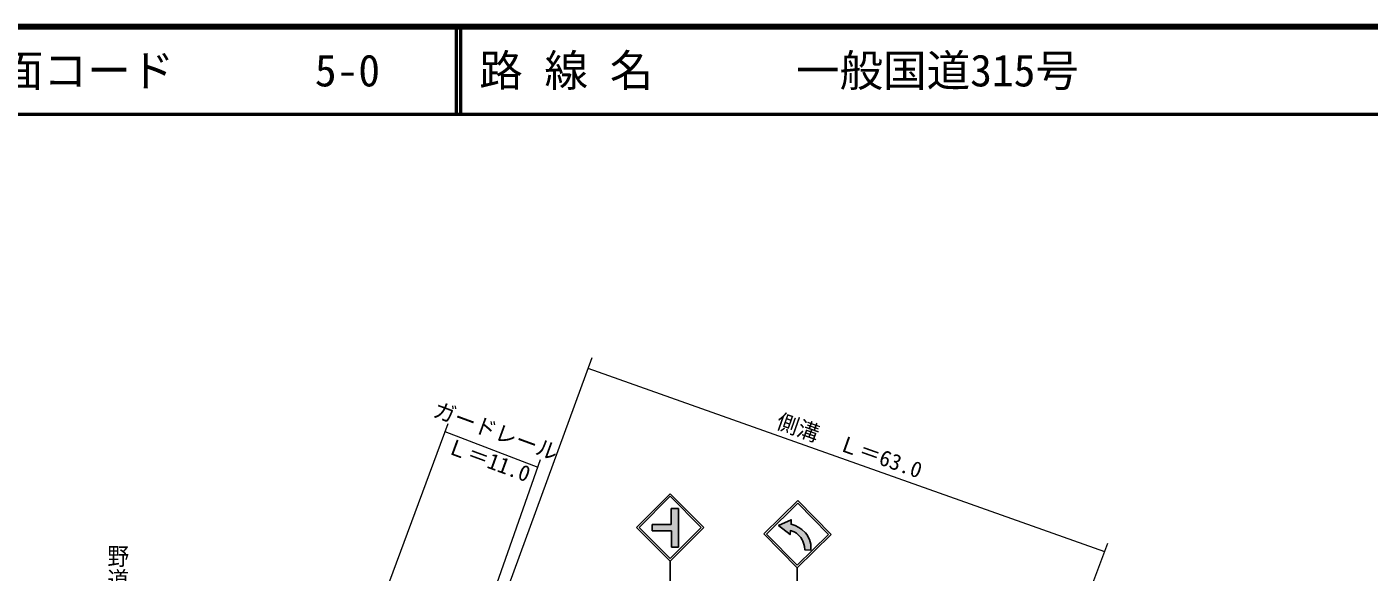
# Model space of a CAD drawing. Units: millimetres, scale not verified. Extents: x 40000 to 680000, y 20000 to 380000.
# Drawn here: x 128466 to 282522, y 317450 to 380000 of the extents above; entities that cross this region are included whole.
import ezdxf
from ezdxf.enums import TextEntityAlignment as Align

# ---------------------------------------------------------------- set-up
doc = ezdxf.new("R2010")
doc.units = ezdxf.units.MM
doc.header["$LTSCALE"] = 1000
for name, color, linetype, lineweight in [('M-BGD', 7, 'Continuous', 25), ('M-STR-HTXT', 7, 'Continuous', 13), ('M-STR-STRC', 7, 'Continuous', 25), ('M-TTL', 2, 'Continuous', 140), ('M-TTL-LINE', 7, 'Continuous', 50)]:
    doc.layers.add(name, color=color, linetype=linetype, lineweight=lineweight)
doc.layers.add('M-TTL-TXT', color=7, linetype='Continuous')
doc.styles.add('@ＭＳ ゴシック', font='')
doc.styles.add('ＭＳ ゴシック', font='')
doc.styles.get('@ＭＳ ゴシック').set_extended_font_data('@MS Gothic')
doc.styles.get('ＭＳ ゴシック').set_extended_font_data('MS Gothic')

msp = doc.modelspace()

# ---------------------------------------------------------------- hatches: boundary and pattern name
at = {"layer": 'M-STR-STRC'}
for points in [[(202410, 324749), (202410, 322907), (200224, 322907), (200224, 322187), (202442, 322187), (202442, 320330), (203241, 320330), (203241, 324749)], [(202410, 324749), (202410, 322907), (200224, 322907), (200224, 322187), (202442, 322187), (202442, 320330), (203241, 320330), (203241, 324749)], [(202410, 324749), (202410, 322907), (200224, 322907), (200224, 322187), (202442, 322187), (202442, 320330), (203241, 320330), (203241, 324749)], [(202410, 324749), (202410, 322907), (200224, 322907), (200224, 322187), (202442, 322187), (202442, 320330), (203241, 320330), (203241, 324749)], [(202410, 324749), (202410, 322907), (200224, 322907), (200224, 322187), (202442, 322187), (202442, 320330), (203241, 320330), (203241, 324749)], [(216100, 322218), (216061, 321760), (214742, 322817), (216204, 323463), (216176, 322935), (216294, 322934), (216645, 322790), (217078, 322563), (217406, 322325), (217826, 321958), (218000, 321768), (218278, 321202), (218462, 320648), (218456, 319990), (217763, 319996), (217707, 320396), (217651, 320678), (217512, 320997), (217432, 321174), (217281, 321422), (217036, 321682), (216791, 321907), (216534, 322062)], [(216100, 322218), (216061, 321760), (214742, 322817), (216204, 323463), (216176, 322935), (216294, 322934), (216645, 322790), (217078, 322563), (217406, 322325), (217826, 321958), (218000, 321768), (218278, 321202), (218462, 320648), (218456, 319990), (217763, 319996), (217707, 320396), (217651, 320678), (217512, 320997), (217432, 321174), (217281, 321422), (217036, 321682), (216791, 321907), (216534, 322062)]]:
    msp.add_hatch(color=256, dxfattribs=at).paths.add_polyline_path(points)

# ---------------------------------------------------------------- linework, layer by layer
at = {"layer": 'M-STR-HTXT'}
for p, q in [((175724, 293902), (193363, 342068)), ((252169, 319788), (192903, 340811)), ((176768, 334448), (163417, 298523)), ((176446, 333581), (187127, 329508)), ((174784, 294587), (187436, 330384)), ((235103, 274250), (252544, 320788))]:
    msp.add_line(p, q, dxfattribs=at)
at = {"layer": 'M-STR-STRC'}
for p, q in [((198427, 322585), (202288, 326446)), ((198724, 322585), (202288, 326149)), ((202288, 326446), (206149, 322585)), ((202288, 326149), (205852, 322585)), ((216939, 325656), (213047, 321826)), ((216936, 325359), (213344, 321824)), ((220471, 321767), (216936, 325359)), ((220768, 321764), (216939, 325656)), ((202410, 322907), (202410, 324749)), ((202410, 324749), (203241, 324749)), ((203241, 324749), (203241, 320330)), ((202288, 318725), (198427, 322585)), ((202288, 319022), (198724, 322585)), ((200224, 322907), (200224, 322187)), ((200224, 322907), (202410, 322907)), ((202442, 322187), (200224, 322187)), ((206149, 322585), (202288, 318725)), ((205852, 322585), (202288, 319022)), ((202442, 320330), (202442, 322187)), ((213047, 321826), (216877, 317935)), ((213344, 321824), (216879, 318232)), ((216877, 317935), (220768, 321764)), ((216879, 318232), (220471, 321767)), ((203241, 320330), (202442, 320330)), ((202288, 318725), (202288, 315169)), ((216877, 314379), (216877, 317935))]:
    msp.add_line(p, q, dxfattribs=at)
msp.add_lwpolyline([(218456, 319990), (218462, 320648), (218278, 321202), (218000, 321768), (217826, 321958), (217406, 322325), (217078, 322563), (216645, 322790), (216294, 322934), (216176, 322935), (216204, 323463), (214742, 322817), (216061, 321760), (216100, 322218), (216534, 322062), (216791, 321907), (217036, 321682), (217281, 321422), (217432, 321174), (217512, 320997), (217651, 320678), (217707, 320396), (217763, 319996)], close=True, dxfattribs=at)
at = {"layer": 'M-TTL'}
msp.add_line((680000, 380000), (40000, 380000), dxfattribs=at)
at = {"layer": 'M-TTL-LINE'}
for p, q in [((177750, 380000), (177750, 370000)), ((178250, 380000), (178250, 370000)), ((40000, 370000), (680000, 370000))]:
    msp.add_line(p, q, dxfattribs=at)

# ---------------------------------------------------------------- texts
at = {"layer": 'M-BGD', "style": '@ＭＳ ゴシック', "width": 1.1}
msp.add_text('野道橋', height=1833, rotation=270, dxfattribs=at).set_placement((137454, 320678), align=Align.BOTTOM_LEFT)
at = {"layer": 'M-STR-HTXT', "style": 'ＭＳ ゴシック'}
for s, rotation, p in [('ガードレール', 339.896, (174762, 334837)), ('側溝\u3000Ｌ＝63.0', 340.469, (214146, 333506)), ('Ｌ＝11.0', 339.841, (176264, 330671))]:
    msp.add_text(s, height=1833, rotation=rotation, dxfattribs=at).set_placement(p, align=Align.BOTTOM_LEFT)
at = {"layer": 'M-TTL-TXT', "style": 'ＭＳ ゴシック'}
for s, p in [('図面コード', (120380, 375000)), ('5-0', (161521, 375000)), ('路 線 名', (180380, 375000)), ('一般国道315号', (216734, 375000))]:
    msp.add_text(s, height=3666, dxfattribs=at).set_placement(p, align=Align.MIDDLE_LEFT)

doc.saveas('drawing.dxf')
